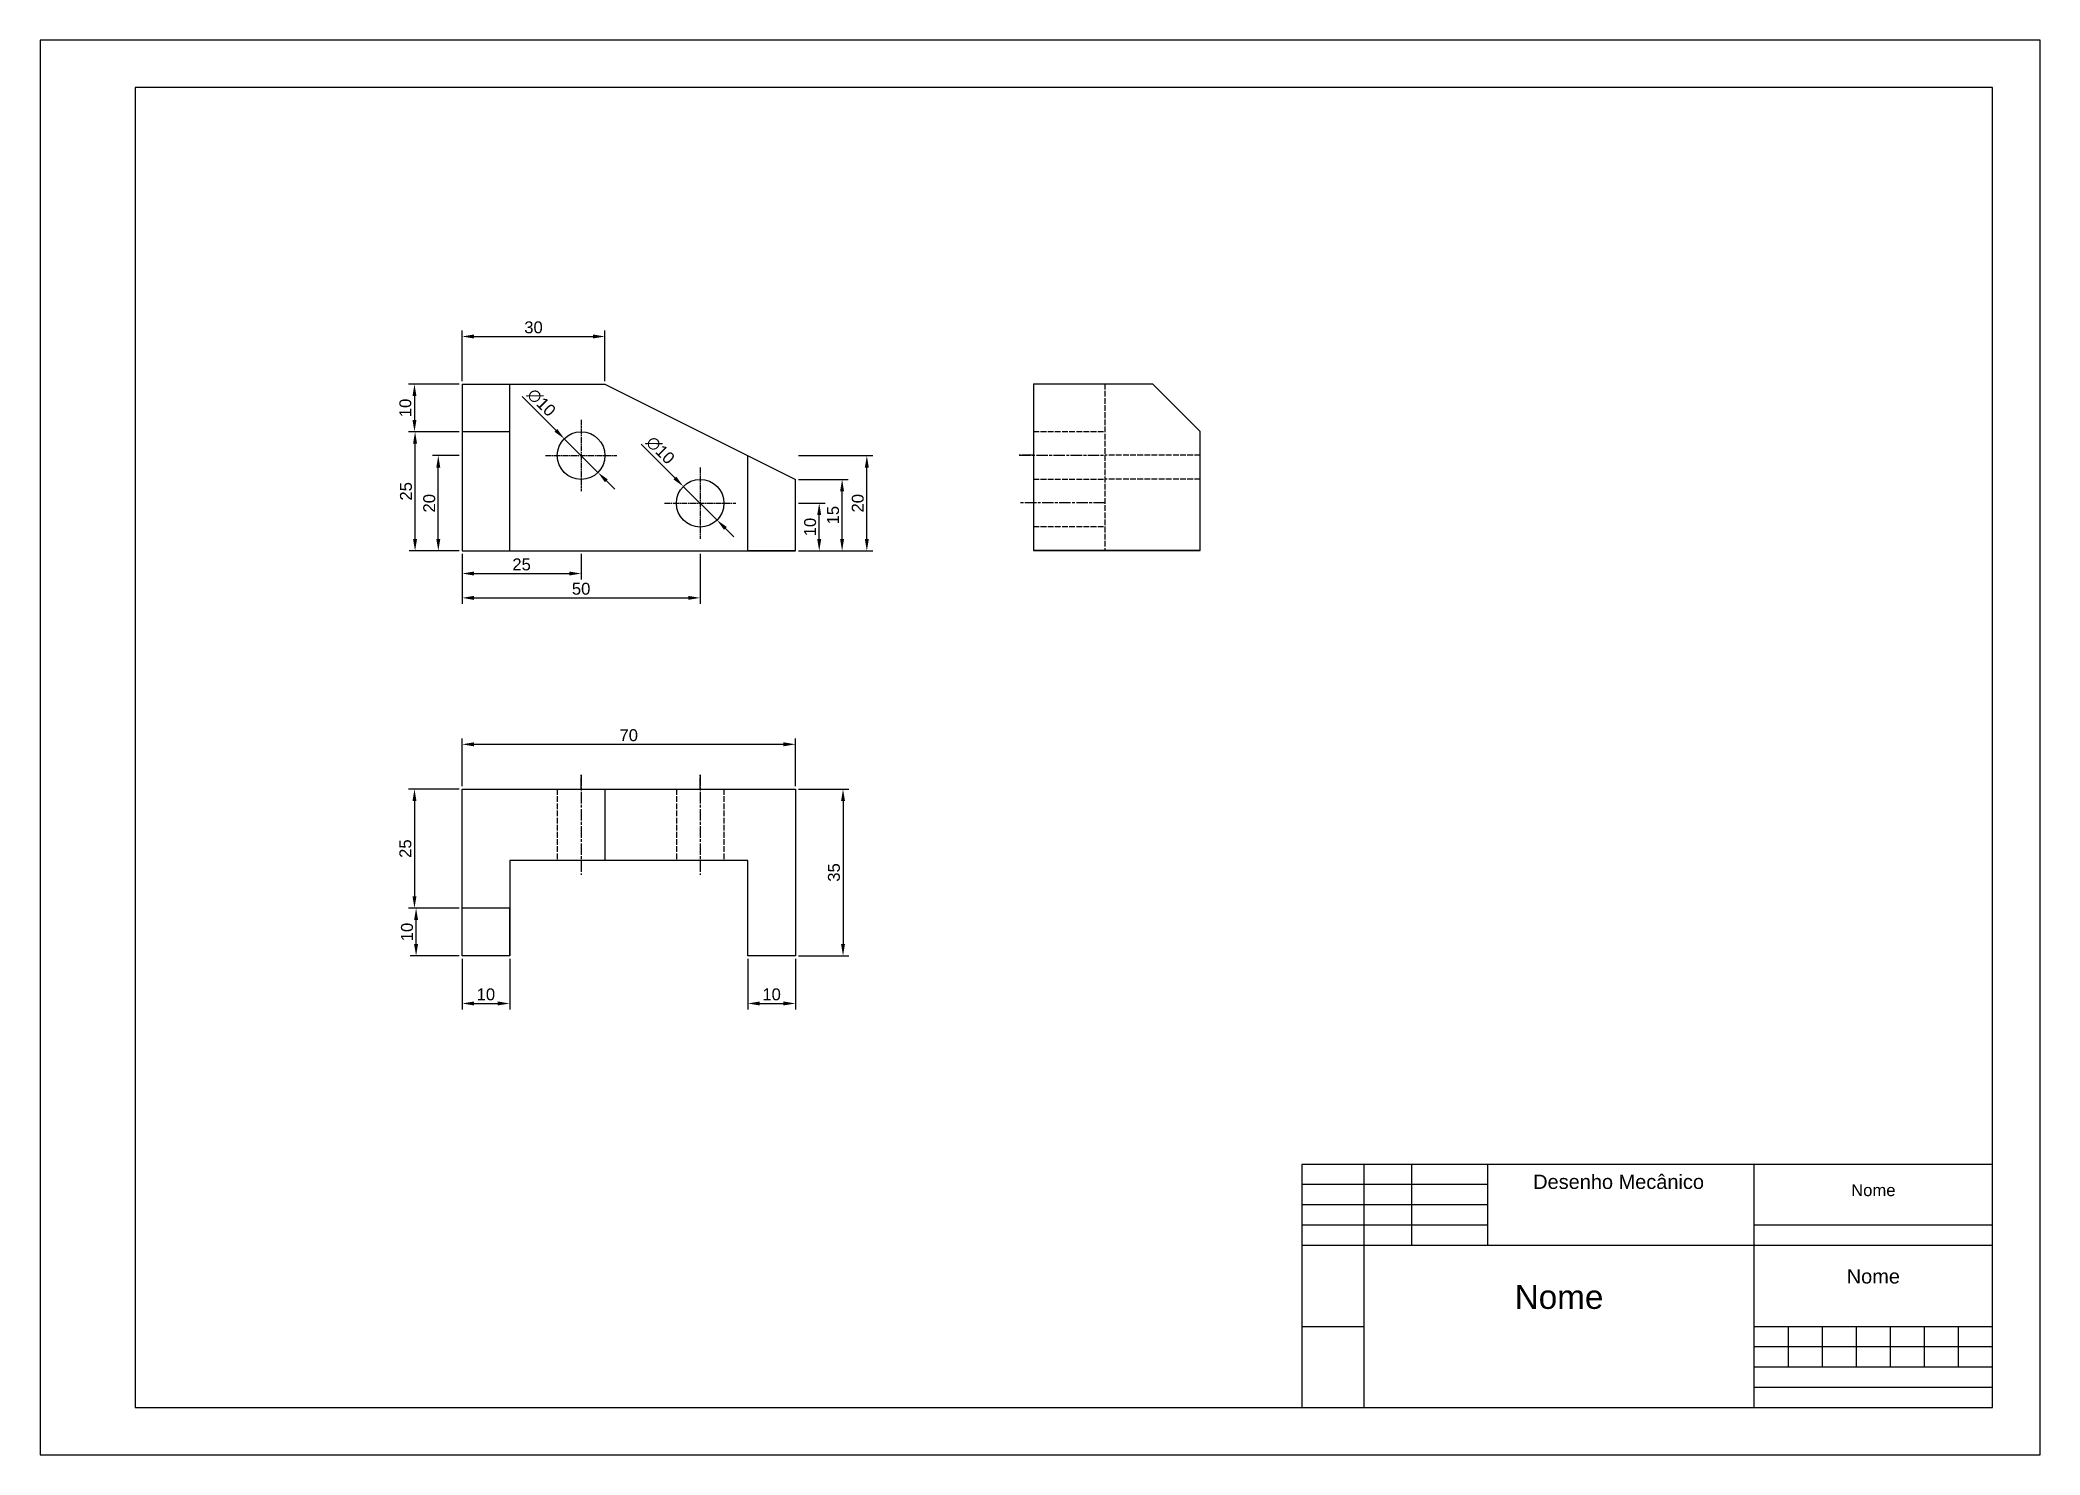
# Model space of a CAD drawing. Header units: millimetres. Extents: x 1845 to 2265, y 1192 to 1489.
import ezdxf

# ---------------------------------------------------------------- set-up
doc = ezdxf.new("R2010")
doc.units = ezdxf.units.MM
doc.linetypes.add('ACAD_ISO02W100', pattern=[15, 12, -3])
doc.linetypes.add('ACAD_ISO08W100', pattern=[36, 24, -3, 6, -3])
for name, color, linetype in [('Cotagem', 4, 'Continuous'), ('Linas Invisiveis', 2, 'ACAD_ISO02W100'), ('Linhas de Eixo', 3, 'ACAD_ISO08W100'), ('Linhas Visiveis', 1, 'Continuous')]:
    doc.layers.add(name, color=color, linetype=linetype)
doc.styles.get("Standard").update_dxf_attribs({"font": 'arial.ttf'})
doc.dimstyles.new('ISO-25', dxfattribs={"dimtxt": 2.5, "dimasz": 2.5, "dimexe": 1.25, "dimexo": 0.625, "dimtad": 1, "dimtxsty": 'Standard', "dimcen": 2.5, "dimadec": 0, "dimazin": 0, "dimtfac": 1, "dimtmove": 0, "dimatfit": 3, "dimfxl": 1, "dimarcsym": 0})

# ---------------------------------------------------------------- blocks, each defined once
blk = doc.blocks.new('*D8')
at = {"layer": 'Cotagem', "color": 0, "lineweight": -2, "ltscale": 0.1, "transparency": 16777216}
for p, q in [((2004.67, 1331.76), (2015.29, 1331.76)), ((2014.04, 1329.26), (2014.04, 1299.26)), ((2004.67, 1296.76), (2015.29, 1296.76))]:
    blk.add_line(p, q, dxfattribs=at)
at = {"layer": 'Cotagem', "color": 0, "ltscale": 0.1, "transparency": 16777216}
for points in [[(2013.63, 1329.26), (2014.46, 1329.26), (2014.04, 1331.76)], [(2013.63, 1299.26), (2014.46, 1299.26), (2014.04, 1296.76)]]:
    blk.add_solid(points, dxfattribs=at)
at = {"layer": 'Defpoints', "color": 0, "ltscale": 0.1, "transparency": 16777216}
for p in [(2004.04, 1331.76), (2004.04, 1296.76), (2014.04, 1296.76)]:
    blk.add_point(p, dxfattribs=at)
at = {"layer": 'Cotagem', "color": 0, "ltscale": 0.1, "transparency": 16777216, "insert": (2012.14, 1314.26), "char_height": 2.5, "attachment_point": 5, "rotation": 90}
blk.add_mtext('35', dxfattribs=at)
blk = doc.blocks.new('*D9')
at = {"layer": 'Cotagem', "color": 0, "lineweight": -2, "ltscale": 0.1, "transparency": 16777216}
for p, q in [((1934.04, 1296.14), (1934.04, 1285.51)), ((1944.04, 1296.14), (1944.04, 1285.51)), ((1936.54, 1286.76), (1941.54, 1286.76))]:
    blk.add_line(p, q, dxfattribs=at)
at = {"layer": 'Cotagem', "color": 0, "ltscale": 0.1, "transparency": 16777216}
for points in [[(1936.54, 1287.18), (1936.54, 1286.35), (1934.04, 1286.76)], [(1941.54, 1287.18), (1941.54, 1286.35), (1944.04, 1286.76)]]:
    blk.add_solid(points, dxfattribs=at)
at = {"layer": 'Defpoints', "color": 0, "ltscale": 0.1, "transparency": 16777216}
for p in [(1934.04, 1296.76), (1944.04, 1296.76), (1944.04, 1286.76)]:
    blk.add_point(p, dxfattribs=at)
at = {"layer": 'Cotagem', "color": 0, "ltscale": 0.1, "transparency": 16777216, "insert": (1939.04, 1288.66), "char_height": 2.5, "attachment_point": 5}
blk.add_mtext('10', dxfattribs=at)
blk = doc.blocks.new('*D11')
at = {"layer": 'Cotagem', "color": 0, "lineweight": -2, "ltscale": 0.1, "transparency": 16777216}
for p, q in [((1933.42, 1306.76), (1923.13, 1306.76)), ((1924.38, 1299.26), (1924.38, 1304.26)), ((1933.42, 1296.76), (1923.13, 1296.76))]:
    blk.add_line(p, q, dxfattribs=at)
at = {"layer": 'Cotagem', "color": 0, "ltscale": 0.1, "transparency": 16777216}
for points in [[(1923.96, 1304.26), (1924.8, 1304.26), (1924.38, 1306.76)], [(1923.96, 1299.26), (1924.8, 1299.26), (1924.38, 1296.76)]]:
    blk.add_solid(points, dxfattribs=at)
at = {"layer": 'Defpoints', "color": 0, "ltscale": 0.1, "transparency": 16777216}
for p in [(1924.38, 1306.76), (1934.04, 1306.76), (1934.04, 1296.76)]:
    blk.add_point(p, dxfattribs=at)
at = {"layer": 'Cotagem', "color": 0, "ltscale": 0.1, "transparency": 16777216, "insert": (1922.48, 1301.76), "char_height": 2.5, "attachment_point": 5, "rotation": 90}
blk.add_mtext('10', dxfattribs=at)
blk = doc.blocks.new('*D12')
at = {"layer": 'Cotagem', "color": 0, "lineweight": -2, "ltscale": 0.1, "transparency": 16777216}
for p, q in [((1994.04, 1296.14), (1994.04, 1285.51)), ((2004.04, 1296.14), (2004.04, 1285.51)), ((1996.54, 1286.76), (2001.54, 1286.76))]:
    blk.add_line(p, q, dxfattribs=at)
at = {"layer": 'Cotagem', "color": 0, "ltscale": 0.1, "transparency": 16777216}
for points in [[(1996.54, 1287.18), (1996.54, 1286.35), (1994.04, 1286.76)], [(2001.54, 1287.18), (2001.54, 1286.35), (2004.04, 1286.76)]]:
    blk.add_solid(points, dxfattribs=at)
at = {"layer": 'Defpoints', "color": 0, "ltscale": 0.1, "transparency": 16777216}
for p in [(1994.04, 1296.76), (2004.04, 1296.76), (2004.04, 1286.76)]:
    blk.add_point(p, dxfattribs=at)
at = {"layer": 'Cotagem', "color": 0, "ltscale": 0.1, "transparency": 16777216, "insert": (1999.04, 1288.66), "char_height": 2.5, "attachment_point": 5}
blk.add_mtext('10', dxfattribs=at)
blk = doc.blocks.new('*D14')
at = {"layer": 'Cotagem', "color": 0, "lineweight": -2, "ltscale": 0.1, "transparency": 16777216}
for p, q in [((1933.42, 1416.76), (1922.79, 1416.76)), ((1924.04, 1414.26), (1924.04, 1409.26)), ((1933.42, 1406.76), (1922.79, 1406.76))]:
    blk.add_line(p, q, dxfattribs=at)
at = {"layer": 'Cotagem', "color": 0, "ltscale": 0.1, "transparency": 16777216}
for points in [[(1923.63, 1414.26), (1924.46, 1414.26), (1924.04, 1416.76)], [(1923.63, 1409.26), (1924.46, 1409.26), (1924.04, 1406.76)]]:
    blk.add_solid(points, dxfattribs=at)
at = {"layer": 'Defpoints', "color": 0, "ltscale": 0.1, "transparency": 16777216}
for p in [(1934.04, 1416.76), (1924.04, 1406.76), (1934.04, 1406.76)]:
    blk.add_point(p, dxfattribs=at)
at = {"layer": 'Cotagem', "color": 0, "ltscale": 0.1, "transparency": 16777216, "insert": (1922.14, 1411.76), "char_height": 2.5, "attachment_point": 5, "rotation": 90}
blk.add_mtext('10', dxfattribs=at)
blk = doc.blocks.new('*D19')
at = {"layer": 'Cotagem', "color": 0, "lineweight": -2, "ltscale": 0.1, "transparency": 16777216}
for p, q in [((1934.04, 1417.39), (1934.04, 1428.01)), ((1964.04, 1417.39), (1964.04, 1428.01)), ((1936.54, 1426.76), (1961.54, 1426.76))]:
    blk.add_line(p, q, dxfattribs=at)
at = {"layer": 'Cotagem', "color": 0, "ltscale": 0.1, "transparency": 16777216}
for points in [[(1936.54, 1427.18), (1936.54, 1426.35), (1934.04, 1426.76)], [(1961.54, 1427.18), (1961.54, 1426.35), (1964.04, 1426.76)]]:
    blk.add_solid(points, dxfattribs=at)
at = {"layer": 'Defpoints', "color": 0, "ltscale": 0.1, "transparency": 16777216}
for p in [(1964.04, 1426.76), (1934.04, 1416.76), (1964.04, 1416.76)]:
    blk.add_point(p, dxfattribs=at)
at = {"layer": 'Cotagem', "color": 0, "ltscale": 0.1, "transparency": 16777216, "insert": (1949.04, 1428.67), "char_height": 2.5, "attachment_point": 5}
blk.add_mtext('30', dxfattribs=at)
blk = doc.blocks.new('*D20')
at = {"layer": 'Cotagem', "color": 0, "lineweight": -2, "ltscale": 0.1, "transparency": 16777216}
for p, q in [((1933.42, 1406.76), (1922.92, 1406.76)), ((1924.17, 1384.26), (1924.17, 1404.26)), ((1933.42, 1381.76), (1922.92, 1381.76))]:
    blk.add_line(p, q, dxfattribs=at)
at = {"layer": 'Cotagem', "color": 0, "ltscale": 0.1, "transparency": 16777216}
for points in [[(1923.75, 1404.26), (1924.59, 1404.26), (1924.17, 1406.76)], [(1923.75, 1384.26), (1924.59, 1384.26), (1924.17, 1381.76)]]:
    blk.add_solid(points, dxfattribs=at)
at = {"layer": 'Defpoints', "color": 0, "ltscale": 0.1, "transparency": 16777216}
for p in [(1924.17, 1406.76), (1934.04, 1406.76), (1934.04, 1381.76)]:
    blk.add_point(p, dxfattribs=at)
at = {"layer": 'Cotagem', "color": 0, "ltscale": 0.1, "transparency": 16777216, "insert": (1922.27, 1394.26), "char_height": 2.5, "attachment_point": 5, "rotation": 90}
blk.add_mtext('25', dxfattribs=at)
blk = doc.blocks.new('*D21')
at = {"layer": 'Cotagem', "color": 0, "lineweight": -2, "ltscale": 0.1, "transparency": 16777216}
for p, q in [((1946.64, 1414.17), (1953.74, 1407.07)), ((1962.58, 1398.23), (1955.51, 1405.3)), ((1964.35, 1396.46), (1966.11, 1394.69))]:
    blk.add_line(p, q, dxfattribs=at)
at = {"layer": 'Cotagem', "color": 0, "ltscale": 0.1, "transparency": 16777216}
for points in [[(1954.03, 1407.36), (1953.44, 1406.77), (1955.51, 1405.3)], [(1964.64, 1396.75), (1964.05, 1396.17), (1962.58, 1398.23)]]:
    blk.add_solid(points, dxfattribs=at)
at = {"layer": 'Defpoints', "color": 0, "ltscale": 0.1, "transparency": 16777216}
for p in [(1955.51, 1405.3), (1962.58, 1398.23)]:
    blk.add_point(p, dxfattribs=at)
at = {"layer": 'Cotagem', "color": 0, "ltscale": 0.1, "transparency": 16777216, "insert": (1950.7, 1412.89), "char_height": 2.5, "attachment_point": 5, "rotation": 315.0078}
blk.add_mtext('∅10', dxfattribs=at)
blk = doc.blocks.new('*D22')
at = {"layer": 'Cotagem', "color": 0, "lineweight": -2, "ltscale": 0.1, "transparency": 16777216}
for p, q in [((1971.62, 1404.15), (1978.73, 1397.06)), ((1987.58, 1388.23), (1980.5, 1395.29)), ((1989.35, 1386.47), (1991.13, 1384.7))]:
    blk.add_line(p, q, dxfattribs=at)
at = {"layer": 'Cotagem', "color": 0, "ltscale": 0.1, "transparency": 16777216}
for points in [[(1979.02, 1397.35), (1978.44, 1396.76), (1980.5, 1395.29)], [(1989.65, 1386.76), (1989.06, 1386.17), (1987.58, 1388.23)]]:
    blk.add_solid(points, dxfattribs=at)
at = {"layer": 'Defpoints', "color": 0, "ltscale": 0.1, "transparency": 16777216}
for p in [(1980.5, 1395.29), (1987.58, 1388.23)]:
    blk.add_point(p, dxfattribs=at)
at = {"layer": 'Cotagem', "color": 0, "ltscale": 0.1, "transparency": 16777216, "insert": (1975.68, 1402.88), "char_height": 2.5, "attachment_point": 5, "rotation": 315.0981}
blk.add_mtext('∅10', dxfattribs=at)
blk = doc.blocks.new('*D23')
at = {"layer": 'Cotagem', "color": 0, "lineweight": -2, "ltscale": 0.1, "transparency": 16777216}
for p, q in [((1933.42, 1331.76), (1922.79, 1331.76)), ((1924.04, 1329.26), (1924.04, 1309.26)), ((1933.42, 1306.76), (1922.79, 1306.76))]:
    blk.add_line(p, q, dxfattribs=at)
at = {"layer": 'Cotagem', "color": 0, "ltscale": 0.1, "transparency": 16777216}
for points in [[(1923.63, 1329.26), (1924.46, 1329.26), (1924.04, 1331.76)], [(1923.63, 1309.26), (1924.46, 1309.26), (1924.04, 1306.76)]]:
    blk.add_solid(points, dxfattribs=at)
at = {"layer": 'Defpoints', "color": 0, "ltscale": 0.1, "transparency": 16777216}
for p in [(1934.04, 1331.76), (1924.04, 1306.76), (1934.04, 1306.76)]:
    blk.add_point(p, dxfattribs=at)
at = {"layer": 'Cotagem', "color": 0, "ltscale": 0.1, "transparency": 16777216, "insert": (1922.14, 1319.26), "char_height": 2.5, "attachment_point": 5, "rotation": 90}
blk.add_mtext('25', dxfattribs=at)
blk = doc.blocks.new('*D26')
at = {"layer": 'Cotagem', "color": 0, "lineweight": -2, "ltscale": 0.1, "transparency": 16777216}
for p, q in [((1934.04, 1381.14), (1934.04, 1375.76)), ((1959.04, 1381.14), (1959.04, 1375.76)), ((1936.54, 1377.01), (1956.54, 1377.01))]:
    blk.add_line(p, q, dxfattribs=at)
at = {"layer": 'Cotagem', "color": 0, "ltscale": 0.1, "transparency": 16777216}
for points in [[(1936.54, 1377.42), (1936.54, 1376.59), (1934.04, 1377.01)], [(1956.54, 1377.42), (1956.54, 1376.59), (1959.04, 1377.01)]]:
    blk.add_solid(points, dxfattribs=at)
at = {"layer": 'Defpoints', "color": 0, "ltscale": 0.1, "transparency": 16777216}
for p in [(1934.04, 1381.76), (1959.04, 1381.76), (1959.04, 1377.01)]:
    blk.add_point(p, dxfattribs=at)
at = {"layer": 'Cotagem', "color": 0, "ltscale": 0.1, "transparency": 16777216, "insert": (1946.54, 1378.91), "char_height": 2.5, "attachment_point": 5}
blk.add_mtext('25', dxfattribs=at)
blk = doc.blocks.new('*D27')
at = {"layer": 'Cotagem', "color": 0, "lineweight": -2, "ltscale": 0.1, "transparency": 16777216}
for p, q in [((1934.04, 1381.14), (1934.04, 1370.65)), ((1984.04, 1381.14), (1984.04, 1370.65)), ((1936.54, 1371.9), (1981.54, 1371.9))]:
    blk.add_line(p, q, dxfattribs=at)
at = {"layer": 'Cotagem', "color": 0, "ltscale": 0.1, "transparency": 16777216}
for points in [[(1936.54, 1372.31), (1936.54, 1371.48), (1934.04, 1371.9)], [(1981.54, 1372.31), (1981.54, 1371.48), (1984.04, 1371.9)]]:
    blk.add_solid(points, dxfattribs=at)
at = {"layer": 'Defpoints', "color": 0, "ltscale": 0.1, "transparency": 16777216}
for p in [(1934.04, 1381.76), (1984.04, 1381.76), (1984.04, 1371.9)]:
    blk.add_point(p, dxfattribs=at)
at = {"layer": 'Cotagem', "color": 0, "ltscale": 0.1, "transparency": 16777216, "insert": (1959.04, 1373.8), "char_height": 2.5, "attachment_point": 5}
blk.add_mtext('50', dxfattribs=at)
blk = doc.blocks.new('*D29')
at = {"layer": 'Cotagem', "color": 0, "lineweight": -2, "ltscale": 0.1, "transparency": 16777216}
for p, q in [((1933.42, 1401.76), (1927.8, 1401.76)), ((1929.05, 1384.26), (1929.05, 1399.26)), ((1933.42, 1381.76), (1927.8, 1381.76))]:
    blk.add_line(p, q, dxfattribs=at)
at = {"layer": 'Cotagem', "color": 0, "ltscale": 0.1, "transparency": 16777216}
for points in [[(1928.63, 1399.26), (1929.46, 1399.26), (1929.05, 1401.76)], [(1928.63, 1384.26), (1929.46, 1384.26), (1929.05, 1381.76)]]:
    blk.add_solid(points, dxfattribs=at)
at = {"layer": 'Defpoints', "color": 0, "ltscale": 0.1, "transparency": 16777216}
for p in [(1929.05, 1401.76), (1934.04, 1401.76), (1934.04, 1381.76)]:
    blk.add_point(p, dxfattribs=at)
at = {"layer": 'Cotagem', "color": 0, "ltscale": 0.1, "transparency": 16777216, "insert": (1927.15, 1391.76), "char_height": 2.5, "attachment_point": 5, "rotation": 90}
blk.add_mtext('20', dxfattribs=at)
blk = doc.blocks.new('*D30')
at = {"layer": 'Cotagem', "color": 0, "lineweight": -2, "ltscale": 0.1, "transparency": 16777216}
for p, q in [((2004.67, 1391.76), (2010.29, 1391.76)), ((2009.04, 1384.26), (2009.04, 1389.26)), ((2004.67, 1381.76), (2010.29, 1381.76))]:
    blk.add_line(p, q, dxfattribs=at)
at = {"layer": 'Cotagem', "color": 0, "ltscale": 0.1, "transparency": 16777216}
for points in [[(2008.62, 1389.26), (2009.46, 1389.26), (2009.04, 1391.76)], [(2008.62, 1384.26), (2009.46, 1384.26), (2009.04, 1381.76)]]:
    blk.add_solid(points, dxfattribs=at)
at = {"layer": 'Defpoints', "color": 0, "ltscale": 0.1, "transparency": 16777216}
for p in [(2004.04, 1391.76), (2009.04, 1391.76), (2004.04, 1381.76)]:
    blk.add_point(p, dxfattribs=at)
at = {"layer": 'Cotagem', "color": 0, "ltscale": 0.1, "transparency": 16777216, "insert": (2007.14, 1386.76), "char_height": 2.5, "attachment_point": 5, "rotation": 90}
blk.add_mtext('10', dxfattribs=at)
blk = doc.blocks.new('*D31')
at = {"layer": 'Cotagem', "color": 0, "lineweight": -2, "ltscale": 0.1, "transparency": 16777216}
for p, q in [((2004.67, 1396.76), (2015.1, 1396.76)), ((2013.85, 1384.26), (2013.85, 1394.26)), ((2004.67, 1381.76), (2015.1, 1381.76))]:
    blk.add_line(p, q, dxfattribs=at)
at = {"layer": 'Cotagem', "color": 0, "ltscale": 0.1, "transparency": 16777216}
for points in [[(2013.43, 1394.26), (2014.26, 1394.26), (2013.85, 1396.76)], [(2013.43, 1384.26), (2014.26, 1384.26), (2013.85, 1381.76)]]:
    blk.add_solid(points, dxfattribs=at)
at = {"layer": 'Defpoints', "color": 0, "ltscale": 0.1, "transparency": 16777216}
for p in [(2004.04, 1396.76), (2013.85, 1396.76), (2004.04, 1381.76)]:
    blk.add_point(p, dxfattribs=at)
at = {"layer": 'Cotagem', "color": 0, "ltscale": 0.1, "transparency": 16777216, "insert": (2011.95, 1389.26), "char_height": 2.5, "attachment_point": 5, "rotation": 90}
blk.add_mtext('15', dxfattribs=at)
blk = doc.blocks.new('*D32')
at = {"layer": 'Cotagem', "color": 0, "lineweight": -2, "ltscale": 0.1, "transparency": 16777216}
for p, q in [((2004.67, 1401.76), (2020.29, 1401.76)), ((2019.04, 1384.26), (2019.04, 1399.26)), ((2004.67, 1381.76), (2020.29, 1381.76))]:
    blk.add_line(p, q, dxfattribs=at)
at = {"layer": 'Cotagem', "color": 0, "ltscale": 0.1, "transparency": 16777216}
for points in [[(2018.62, 1399.26), (2019.46, 1399.26), (2019.04, 1401.76)], [(2018.62, 1384.26), (2019.46, 1384.26), (2019.04, 1381.76)]]:
    blk.add_solid(points, dxfattribs=at)
at = {"layer": 'Defpoints', "color": 0, "ltscale": 0.1, "transparency": 16777216}
for p in [(2004.04, 1401.76), (2019.04, 1401.76), (2004.04, 1381.76)]:
    blk.add_point(p, dxfattribs=at)
at = {"layer": 'Cotagem', "color": 0, "ltscale": 0.1, "transparency": 16777216, "insert": (2017.14, 1391.76), "char_height": 2.5, "attachment_point": 5, "rotation": 90}
blk.add_mtext('20', dxfattribs=at)
blk = doc.blocks.new('*D44')
at = {"layer": 'Cotagem', "color": 0, "lineweight": -2, "ltscale": 0.1, "transparency": 16777216}
for p, q in [((1934.04, 1332.39), (1934.04, 1342.41)), ((1936.54, 1341.16), (2001.54, 1341.16)), ((2004.04, 1332.39), (2004.04, 1342.41))]:
    blk.add_line(p, q, dxfattribs=at)
at = {"layer": 'Cotagem', "color": 0, "ltscale": 0.1, "transparency": 16777216}
for points in [[(1936.54, 1341.58), (1936.54, 1340.74), (1934.04, 1341.16)], [(2001.54, 1341.58), (2001.54, 1340.74), (2004.04, 1341.16)]]:
    blk.add_solid(points, dxfattribs=at)
at = {"layer": 'Defpoints', "color": 0, "ltscale": 0.1, "transparency": 16777216}
for p in [(2004.04, 1341.16), (1934.04, 1331.76), (2004.04, 1331.76)]:
    blk.add_point(p, dxfattribs=at)
at = {"layer": 'Cotagem', "color": 0, "ltscale": 0.1, "transparency": 16777216, "insert": (1969.04, 1343.06), "char_height": 2.5, "attachment_point": 5}
blk.add_mtext('70', dxfattribs=at)

msp = doc.modelspace()

# ---------------------------------------------------------------- linework, layer by layer
for p, q in [((1845.406, 1488.991), (1845.406, 1191.991)), ((2265.406, 1488.991), (1845.406, 1488.991)), ((2265.406, 1191.991), (2265.406, 1488.991)), ((1865.406, 1478.991), (1865.406, 1201.991)), ((2255.406, 1478.991), (1865.406, 1478.991)), ((2255.406, 1201.991), (2255.406, 1478.991)), ((2110.406, 1252.991), (2110.406, 1201.991)), ((2255.406, 1252.991), (2110.406, 1252.991)), ((2123.406, 1252.991), (2123.406, 1201.991)), ((2133.406, 1252.991), (2133.406, 1235.991)), ((2149.406, 1252.991), (2149.406, 1235.991)), ((2205.406, 1201.991), (2205.406, 1252.991)), ((2255.406, 1201.991), (2255.406, 1252.991)), ((2149.406, 1248.741), (2110.406, 1248.741)), ((2149.406, 1244.491), (2110.406, 1244.491)), ((2149.406, 1240.241), (2110.406, 1240.241)), ((2255.406, 1240.241), (2205.406, 1240.241)), ((2255.406, 1235.991), (2110.406, 1235.991)), ((2255.406, 1235.991), (2110.406, 1235.991)), ((2110.406, 1218.991), (2123.406, 1218.991)), ((2205.406, 1218.991), (2255.406, 1218.991)), ((2212.566, 1210.491), (2212.566, 1218.991)), ((2219.706, 1210.491), (2219.706, 1218.991)), ((2226.846, 1210.491), (2226.846, 1218.991)), ((2233.986, 1210.491), (2233.986, 1218.991)), ((2241.126, 1210.491), (2241.126, 1218.991)), ((2248.266, 1210.491), (2248.266, 1218.991)), ((2205.406, 1214.741), (2255.406, 1214.741)), ((2205.406, 1210.491), (2255.406, 1210.491)), ((2205.406, 1206.241), (2255.406, 1206.241)), ((1865.406, 1201.991), (2255.406, 1201.991)), ((2110.406, 1201.991), (2255.406, 1201.991)), ((1845.406, 1191.991), (2265.406, 1191.991))]:
    msp.add_line(p, q)
at = {"layer": 'Linas Invisiveis', "ltscale": 0.1}
for p, q in [((2069.042, 1416.849), (2069.042, 1381.849)), ((2054.042, 1406.849), (2069.042, 1406.849)), ((2089.042, 1401.849), (2069.042, 1401.849)), ((2054.042, 1396.849), (2069.042, 1396.849)), ((2089.042, 1396.849), (2069.042, 1396.849)), ((2054.042, 1386.849), (2069.042, 1386.849)), ((1954.042, 1331.763), (1954.042, 1316.763)), ((1979.042, 1331.763), (1979.042, 1316.763)), ((1989.042, 1331.763), (1989.042, 1316.763))]:
    msp.add_line(p, q, dxfattribs=at)
at = {"layer": 'Linhas de Eixo', "ltscale": 0.05}
for p, q in [((1959.042, 1409.263), (1959.042, 1394.263)), ((1951.542, 1401.763), (1966.542, 1401.763)), ((1984.042, 1399.263), (1984.042, 1384.263)), ((1976.542, 1391.763), (1991.542, 1391.763))]:
    msp.add_line(p, q, dxfattribs=at)
at = {"layer": 'Linhas de Eixo', "ltscale": 0.1}
for p, q in [((2054.042, 1401.849), (2051.042, 1401.849)), ((2051.042, 1401.849), (2069.042, 1401.849)), ((2069.042, 1391.849), (2051.042, 1391.849)), ((1959.042, 1331.763), (1959.042, 1334.763)), ((1959.042, 1334.763), (1959.042, 1313.763)), ((1984.042, 1331.763), (1984.042, 1334.763)), ((1984.042, 1334.763), (1984.042, 1313.763))]:
    msp.add_line(p, q, dxfattribs=at)
at = {"layer": 'Linhas Visiveis'}
for p, q in [((1934.042, 1416.763), (1934.042, 1381.763)), ((1934.042, 1416.763), (1964.042, 1416.763)), ((1944.042, 1406.763), (1944.042, 1416.763)), ((1964.042, 1416.763), (2004.042, 1396.763)), ((1944.042, 1406.763), (1934.042, 1406.763)), ((1944.042, 1381.763), (1944.042, 1406.763)), ((1994.042, 1381.763), (1994.042, 1401.763)), ((2004.042, 1381.763), (2004.042, 1396.763)), ((1934.042, 1381.763), (2004.042, 1381.763)), ((1934.042, 1381.763), (1944.042, 1381.763)), ((2004.042, 1381.763), (1994.042, 1381.763)), ((1934.042, 1331.763), (2004.042, 1331.763)), ((1934.042, 1296.763), (1934.042, 1331.763)), ((1934.042, 1331.763), (1964.042, 1331.763)), ((1964.042, 1331.763), (1964.042, 1316.763)), ((2004.042, 1331.763), (2004.042, 1296.763)), ((1994.042, 1316.763), (1944.042, 1316.763)), ((1944.042, 1316.763), (1944.042, 1296.763)), ((1994.042, 1296.763), (1994.042, 1316.763)), ((1944.042, 1306.763), (1934.042, 1306.763)), ((1944.042, 1296.763), (1944.042, 1306.763)), ((1944.042, 1296.763), (1934.042, 1296.763)), ((2004.042, 1296.763), (1994.042, 1296.763))]:
    msp.add_line(p, q, dxfattribs=at)
at = {"layer": 'Linhas Visiveis', "ltscale": 0.1}
for p, q in [((2054.042, 1416.849), (2054.042, 1381.849)), ((2054.042, 1416.849), (2079.042, 1416.849)), ((2079.042, 1416.849), (2089.042, 1406.849)), ((2089.042, 1381.849), (2089.042, 1406.849)), ((2054.042, 1381.849), (2089.042, 1381.849)), ((2089.042, 1381.849), (2054.042, 1381.849))]:
    msp.add_line(p, q, dxfattribs=at)
at = {"layer": 'Linhas Visiveis'}
for centre in [(1959.042, 1401.763), (1984.042, 1391.763)]:
    msp.add_circle(centre, 5, dxfattribs=at)

# ---------------------------------------------------------------- texts
at = {"attachment_point": 2}
for s, width, insert, char_height in [('Desenho Mecânico', 56, (2176.908, 1250.835), 3), ('\\PNome', 50, (2230.406, 1252.991), 2.5), ('\\PNome', 50, (2230.406, 1235.991), 3), ('\\PNome ', 82, (2164.406, 1235.991), 5)]:
    msp.add_mtext_dynamic_manual_height_columns(s, width=width, gutter_width=12.5, heights=[0], dxfattribs=dict(at, insert=insert, char_height=char_height))

# ---------------------------------------------------------------- dimensions: what is measured, and where the dimension line sits
at = {"layer": 'Cotagem', "ltscale": 0.1}
for base, p1, p2, picture, middle in [((1964.042, 1426.763), (1934.042, 1416.763), (1964.042, 1416.763), '*D19', (1949.042, 1428.665)), ((1959.042, 1377.008), (1934.042, 1381.763), (1959.042, 1381.763), '*D26', (1946.542, 1378.909)), ((1984.042, 1371.897), (1934.042, 1381.763), (1984.042, 1381.763), '*D27', (1959.042, 1373.798)), ((2004.042, 1341.161), (1934.042, 1331.763), (2004.042, 1331.763), '*D44', (1969.042, 1343.063)), ((1944.042, 1286.763), (1934.042, 1296.763), (1944.042, 1296.763), '*D9', (1939.042, 1288.664)), ((2004.042, 1286.763), (1994.042, 1296.763), (2004.042, 1296.763), '*D12', (1999.042, 1288.664))]:
    dim = msp.add_linear_dim(base=base, p1=p1, p2=p2, dimstyle='ISO-25', dxfattribs=at)
    dim.commit()
    dim.dimension.update_dxf_attribs({"geometry": picture, "text_midpoint": middle})
for base, p1, p2, picture, middle in [((1924.042, 1406.763), (1934.042, 1416.763), (1934.042, 1406.763), '*D14', (1922.141, 1411.763)), ((1924.169, 1406.763), (1934.042, 1381.763), (1934.042, 1406.763), '*D20', (1922.268, 1394.263)), ((1929.047, 1401.763), (1934.042, 1381.763), (1934.042, 1401.763), '*D29', (1927.146, 1391.763)), ((2019.042, 1401.763), (2004.042, 1381.763), (2004.042, 1401.763), '*D32', (2017.14, 1391.763)), ((2013.848, 1396.763), (2004.042, 1381.763), (2004.042, 1396.763), '*D31', (2011.946, 1389.263)), ((2009.039, 1391.763), (2004.042, 1381.763), (2004.042, 1391.763), '*D30', (2007.138, 1386.763)), ((1924.042, 1306.763), (1934.042, 1331.763), (1934.042, 1306.763), '*D23', (1922.141, 1319.263)), ((2014.042, 1296.763), (2004.042, 1331.763), (2004.042, 1296.763), '*D8', (2012.14, 1314.263)), ((1924.38, 1306.763), (1934.042, 1296.763), (1934.042, 1306.763), '*D11', (1922.479, 1301.763))]:
    dim = msp.add_linear_dim(base=base, p1=p1, p2=p2, angle=90, dimstyle='ISO-25', dxfattribs=at)
    dim.commit()
    dim.dimension.update_dxf_attribs({"geometry": picture, "text_midpoint": middle})
for p1, p2, picture, middle in [((1962.578, 1398.228), (1955.506, 1405.298), '*D21', (1949.303, 1411.499)), ((1987.584, 1388.233), (1980.5, 1395.292), '*D22', (1974.288, 1401.484))]:
    dim = msp.add_diameter_dim_2p(p1=p1, p2=p2, dimstyle='ISO-25', dxfattribs=at)
    dim.commit()
    dim.dimension.update_dxf_attribs({"geometry": picture, "text_midpoint": middle})

doc.saveas('drawing.dxf')
